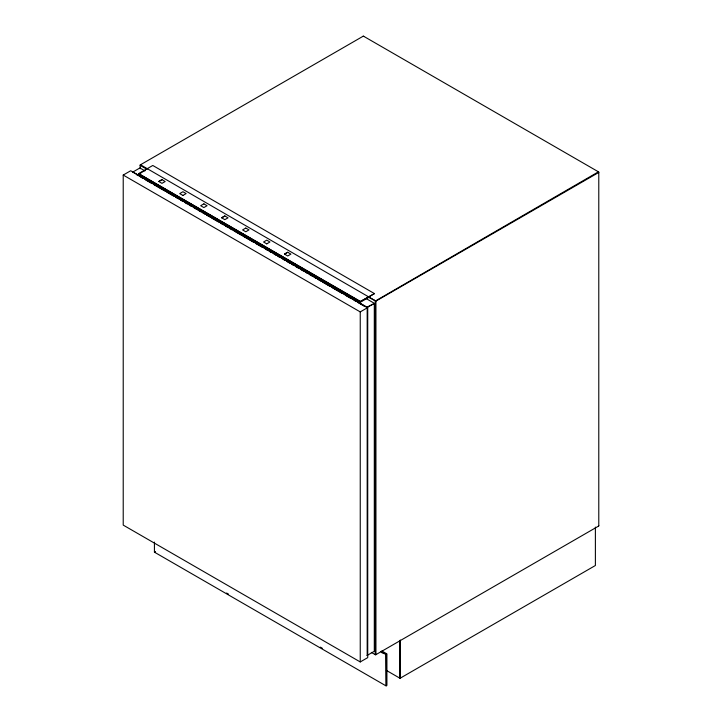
<?xml version="1.0" encoding="UTF-8"?>
<svg xmlns="http://www.w3.org/2000/svg" width="722" height="722" viewBox="0 0 722 722"><rect width="100%" height="100%" fill="white"/><g stroke="black" fill="none" stroke-linecap="round" stroke-linejoin="round"><path stroke-width="1.08" d="M598.439 526.185L598.782 525.58M123.218 175.058L130.7 170.744L367.724 307.581L367.724 657.625L360.242 661.948L123.218 525.102L123.218 175.058L360.242 311.904L367.724 307.581M132.604 172.188L139.906 167.964L144.969 170.888M145.23 170.311L138.732 174.065L140.709 173.199M158.768 181.52L161.963 179.643L165.157 181.52L161.963 183.361L158.768 181.484L161.963 179.643M182.919 195.463L186.114 193.586L182.919 191.736L179.724 193.613L182.919 195.427M221.645 217.782L224.84 215.941L228.026 217.818L224.84 219.659L221.645 217.818L224.84 215.977M245.796 228.044L242.601 229.921L245.796 231.762L248.991 229.885L245.796 228.071M266.752 243.865L269.947 241.987L266.752 240.137L263.557 242.014L266.752 243.828M284.513 254.081L287.708 252.24L290.903 254.117L287.708 255.958L284.513 254.117L287.708 252.276M374.465 293.601L360.296 301.643L138.732 173.731L360.413 301.444L360.296 302.121L360.413 301.444L374.465 293.601L152.784 165.473L138.732 173.587L138.85 174.273M369.7 296.823L360.413 302.193L138.732 174.201M155.131 551.59L154.427 551.996L155.275 551.852M367.002 655.504L374.303 651.28L374.303 303.294L366.316 298.682M363.013 36.299L363.707 36.299M146.981 169.309L140.158 165.365L140.501 164.76L375.936 301.092L375.936 654.637L375.232 654.637L375.232 301.092L598.439 171.818L598.782 172.423L375.936 301.092L368.41 297.148M132.785 172.08L367.182 307.617L367.182 655.395M136.503 174.643L138.462 175.771M140.411 176.899L143.335 178.587M145.284 179.715L151.142 183.099M154.075 184.787L164.806 190.987M166.755 192.115L173.587 196.059M175.545 197.178L178.469 198.875M180.419 200.003L182.377 201.122M185.301 202.819L187.251 203.947M189.2 205.075L191.159 206.194M194.083 207.891L196.032 209.019M197.99 210.138L200.915 211.835M202.864 212.963L204.822 214.082M206.772 215.21L209.696 216.907M211.654 218.026L218.486 221.97M220.436 223.098L223.36 224.795M225.309 225.914L227.268 227.042M229.217 228.17L232.141 229.858M234.099 230.986L240.931 234.93M242.881 236.058L253.612 242.258M255.57 243.386L262.402 247.33M265.326 249.018L267.275 250.146M269.234 251.274L271.183 252.402M274.107 254.09L276.057 255.218M278.015 256.346L279.965 257.474M282.889 259.162L284.847 260.29M286.796 261.418L289.721 263.106M291.679 264.234L293.628 265.362M295.578 266.481L298.511 268.178M300.46 269.306L303.384 270.994M305.334 272.122L307.292 273.25M309.242 274.369L312.166 276.066M314.124 277.194L316.074 278.322M318.023 279.441L320.956 281.138M322.905 282.266L329.737 286.21M331.687 287.329L342.427 293.529M345.351 295.217L351.208 298.601M354.132 300.289L356.081 301.417M358.04 302.545L364.872 306.489M381.875 650.982L386.911 653.888L386.911 685.413L386.062 685.9L154.427 552.168L154.427 542.096M381.18 651.388L386.216 654.466L386.216 685.81L385.909 654.466C388.77 653.997 381.64 654.015 381.026 651.65M371.334 652.39L375.584 654.845L598.782 525.977L598.782 172.026L363.356 36.1L140.158 164.968L140.158 168.749M386.369 670.404L400.033 678.292L595.388 565.506L595.388 527.096M226.582 593.015L228.531 594.143M320.342 647.147L322.301 648.275M400.286 640.026L400.286 678.148L399.78 678.148L399.78 641.145M360.242 311.904L360.242 661.948M367.002 307.301L374.303 303.502L367.002 307.301M203.875 203.839L200.689 205.716L203.875 207.566L207.07 205.716L203.875 203.875"/></g></svg>
